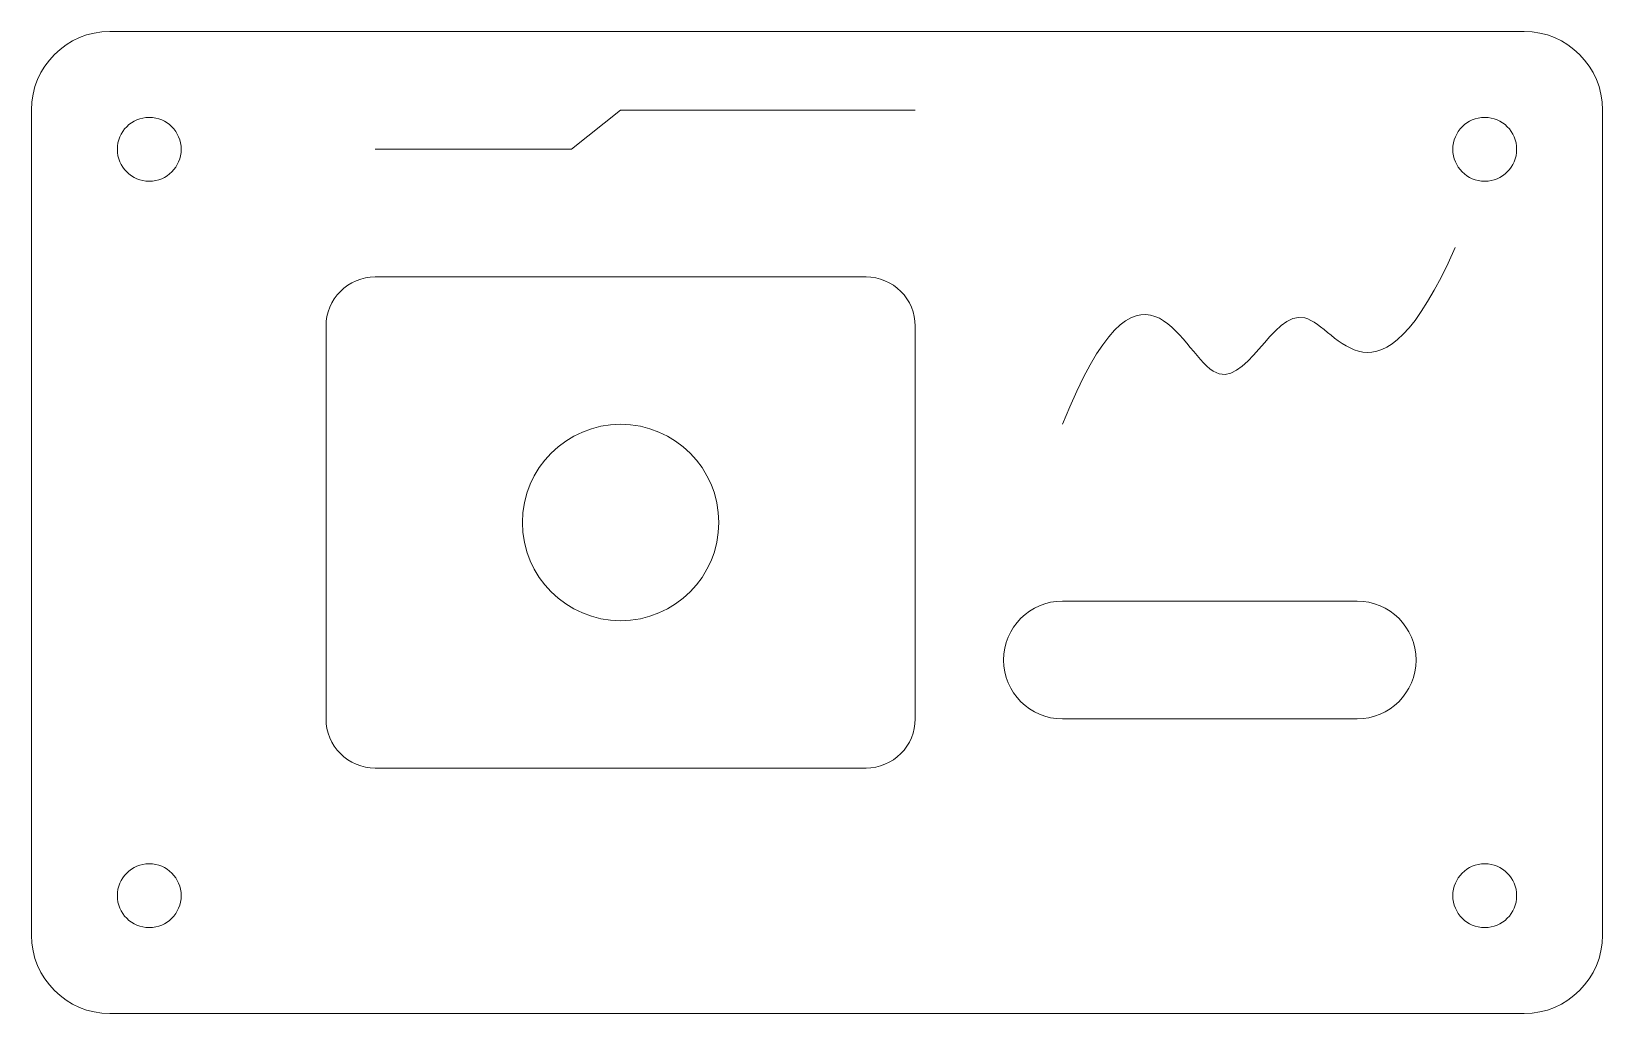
# Model space of a CAD drawing. Header units: millimetres. Extents: x 0 to 160, y 0 to 100.
import ezdxf

# ---------------------------------------------------------------- set-up
doc = ezdxf.new("R2010")
doc.units = ezdxf.units.MM
doc.header["$MEASUREMENT"] = 0
for name, color, linetype, lineweight in [('GRAWER', 7, 'CONTINUOUS', 0), ('KIESZEN', 7, 'CONTINUOUS', 0), ('OBRYS', 7, 'CONTINUOUS', 0), ('OTWORY', 7, 'CONTINUOUS', 0)]:
    doc.layers.add(name, color=color, linetype=linetype, lineweight=lineweight)

msp = doc.modelspace()

# ---------------------------------------------------------------- linework, layer by layer
at = {"layer": 'GRAWER', "lineweight": 0}
msp.add_lwpolyline([(35, 88), (55, 88), (60, 92), (90, 92)], dxfattribs=at)
msp.add_open_spline([(105, 60), (113, 80), (121, 55), (129, 80), (137, 60), (145, 78)], degree=3, dxfattribs=at)
at = {"layer": 'KIESZEN', "lineweight": 0}
for points in [[(35, 25), (85, 25, 0.414214), (90, 30), (90, 70, 0.414214), (85, 75), (35, 75, 0.414214), (30, 70), (30, 30, 0.414214)], [(105, 30), (135, 30, 1), (135, 42), (105, 42, 1)]]:
    msp.add_lwpolyline(points, format="xyb", close=True, dxfattribs=at)
msp.add_circle((60, 50), 10, dxfattribs=at)
at = {"layer": 'OBRYS', "lineweight": 0}
for p, q in [((152, 100), (8, 100)), ((0, 92), (0, 8)), ((160, 8), (160, 92)), ((8, 0), (152, 0))]:
    msp.add_line(p, q, dxfattribs=at)
for centre, start, end in [((8, 92), 90, 180), ((152, 92), 0, 90), ((8, 8), 180, 270), ((152, 8), 270, 0)]:
    msp.add_arc(centre, 8, start, end, dxfattribs=at)
at = {"layer": 'OTWORY', "lineweight": 0}
for centre in [(12, 88), (148, 88), (12, 12), (148, 12)]:
    msp.add_circle(centre, 3.25, dxfattribs=at)

doc.saveas('drawing.dxf')
